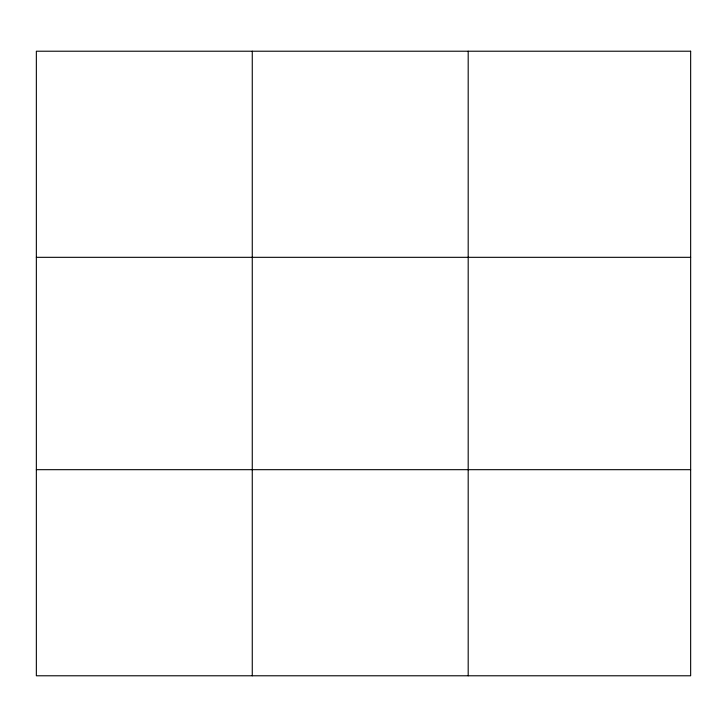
<?xml version="1.0" encoding="UTF-8"?>
<svg xmlns="http://www.w3.org/2000/svg" width="727" height="727" viewBox="0 0 727 727"><rect width="100%" height="100%" fill="white"/><g stroke="black" fill="none" stroke-linecap="round" stroke-linejoin="round"><path stroke-width="1.09" d="M252.269 675.783L252.269 51.217M468.188 675.783L468.188 51.217M36.35 257.322L690.65 257.322M36.35 469.678L690.65 469.678M690.65 51.217L690.65 675.783L36.35 675.783L36.35 51.217L690.65 51.217"/></g></svg>
